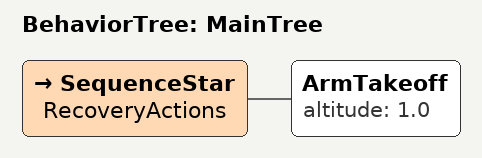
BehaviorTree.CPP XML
<root main_tree_to_execute="MainTree">
    <BehaviorTree ID="MainTree">
        <SequenceStar name="RecoveryActions">
            <ArmTakeoff altitude="1.0"/>
        </SequenceStar>
    </BehaviorTree>
</root>
